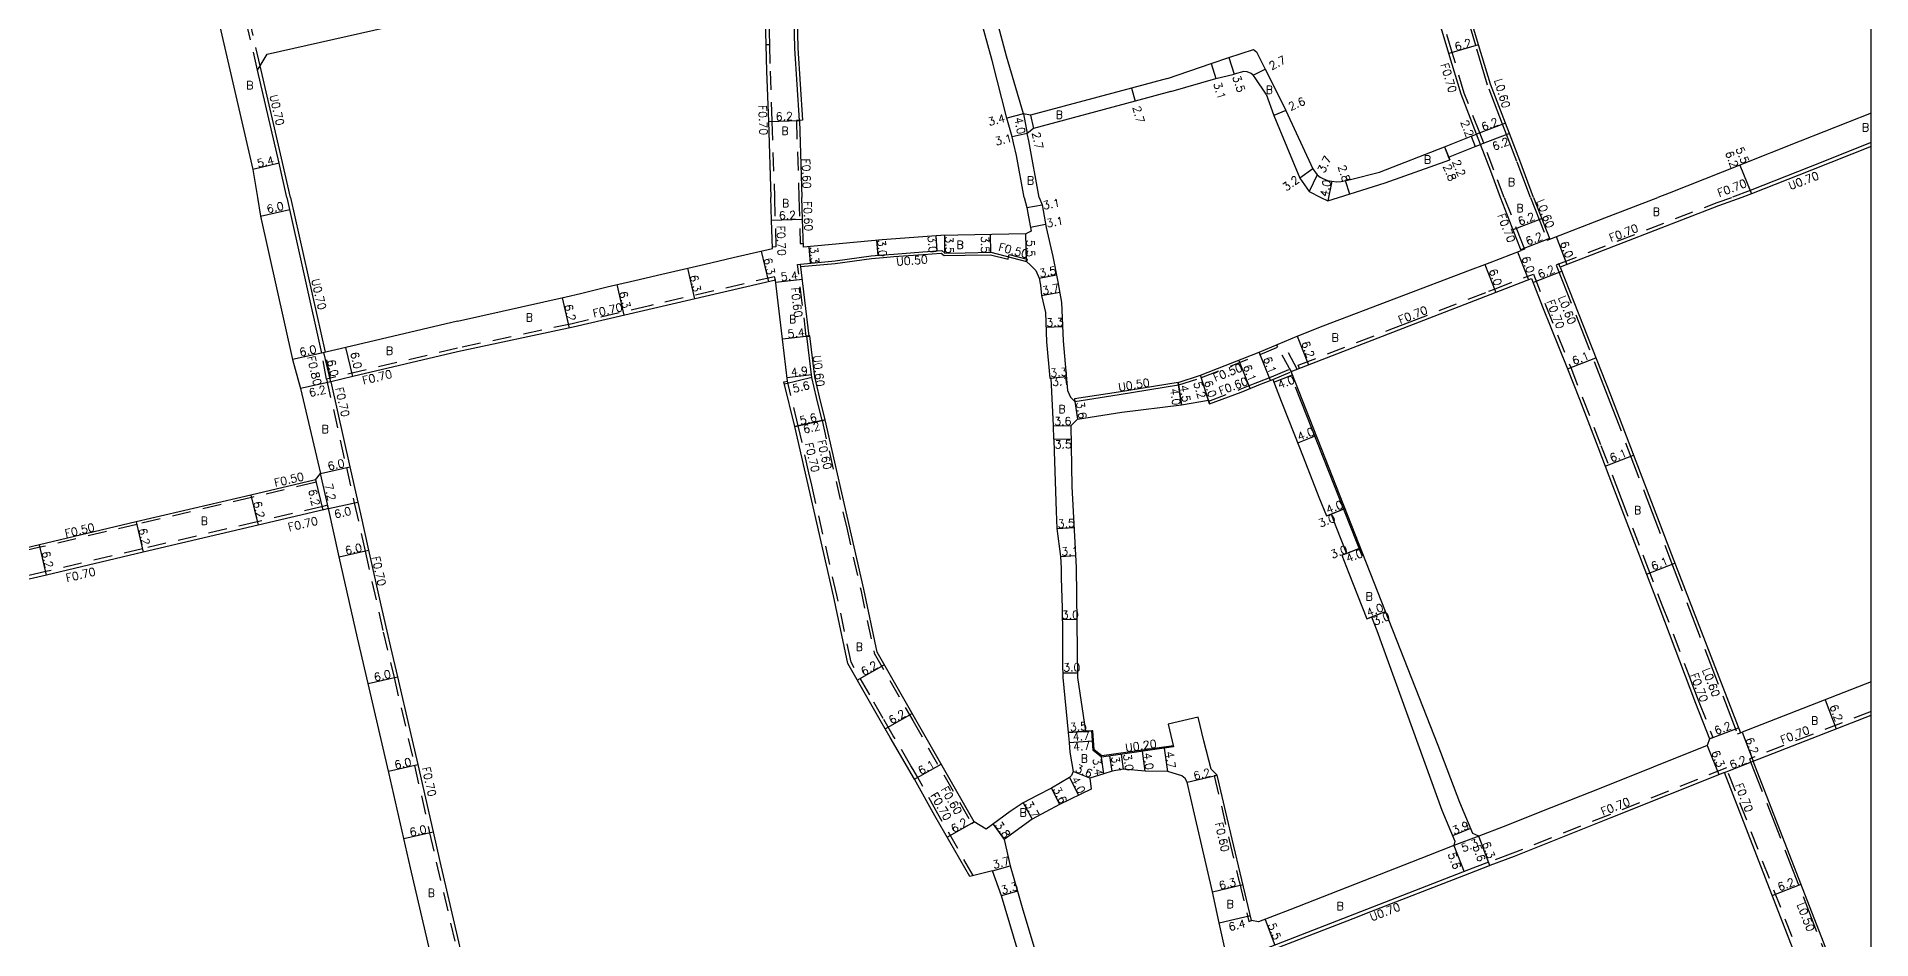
# Model space of a CAD drawing. Header units: metres. Extents: x -4000 to -3199, y -108600 to -108000.
# Drawn here: x -3566.9 to -3200, y -108394.6 to -108214.2 of the extents above; entities that cross this region are included whole.
import ezdxf

# ---------------------------------------------------------------- set-up
doc = ezdxf.new("R2010")
doc.units = ezdxf.units.M
doc.header["$LTSCALE"] = 2.5
for name, pattern in [('22320', [2.5, 1.5, -1]), ('22330', [4, 3, -1]), ('51070', [2.5, 1.5, -1])]:
    doc.linetypes.add(name, pattern=pattern)
for name, color, linetype in [('2101000', 175, 'Continuous'), ('2101001', 1, 'Continuous'), ('2102000', 4, 'Continuous'), ('2231000', 4, 'Continuous'), ('2232000', 120, '22320'), ('2233000', 120, '22330'), ('5107000', 4, '51070'), ('6165200', 90, '61300'), ('9201100', 215, 'Continuous'), ('9201500', 222, 'Continuous'), ('9202100', 82, 'Continuous'), ('9203500', 155, 'Continuous'), ('999', 7, 'Continuous')]:
    doc.layers.add(name, color=color, linetype=linetype)
doc.styles.add('Dm_Anotation', font='txt.shx', dxfattribs={"bigfont": 'pscdm.shx'})
doc.linetypes.add('61300', pattern='A,2,-0.75,[1,dmdr.shx,S=0.15,R=0,X=0,Y=0],-0.75', length=3.5)

msp = doc.modelspace()

# ---------------------------------------------------------------- linework, layer by layer
at = {"layer": '2101000'}
for points in [[(-3267.54, -108246.29), (-3270.31, -108238.9), (-3272.39, -108233.49), (-3273.18, -108231.44), (-3276.18, -108223.67), (-3278.53, -108215.78), (-3282.42, -108202.78), (-3285.64, -108191.85), (-3289.21, -108179.74), (-3294.69, -108162.06), (-3295.8, -108158.76), (-3295.88, -108158.55), (-3296.4, -108157.09), (-3294.4, -108156.15)], [(-3278.97, -108233.67), (-3282.05, -108225.68), (-3284.47, -108217.55), (-3288.36, -108204.55), (-3291.58, -108193.61), (-3295.14, -108181.54), (-3300.6, -108163.93), (-3301.52, -108160.96)], [(-3369.45, -108246.29), (-3370.98, -108237.91), (-3371.54, -108235.4), (-3371.82, -108234.22), (-3372.87, -108230.45), (-3375.83, -108218.9), (-3378.05, -108210.72), (-3378.84, -108206.12), (-3379.08, -108202.69), (-3378.48, -108190.95), (-3377.48, -108184.25), (-3377.16, -108182.15), (-3377.22, -108175.93), (-3377.74, -108167.29), (-3377.8, -108165.87)], [(-3369.58, -108229.58), (-3372.95, -108218.07), (-3375.11, -108210.07), (-3375.86, -108205.73), (-3376.09, -108202.48), (-3375.5, -108191.25), (-3374.51, -108184.7), (-3374.16, -108182.36), (-3374.22, -108175.83), (-3374.74, -108167.14)], [(-3539.53, -108174.96), (-3537.9, -108180.92), (-3532.91, -108200.28), (-3530.49, -108211.29), (-3523.68, -108240.69), (-3522.76, -108246.29)], [(-3414.38, -108230.9), (-3415.26, -108216.51), (-3415.47, -108207.62), (-3415.87, -108194.81), (-3416.03, -108187.18), (-3416.55, -108175.58)], [(-3420.77, -108200.56), (-3420.36, -108215.78)], [(-3420.36, -108215.78), (-3421.06, -108215.8), (-3420.92, -108221.05), (-3420.58, -108231.12), (-3420.05, -108246.29)], [(-3328.51, -108218.34), (-3323.55, -108216.74), (-3322.95, -108217.21), (-3321.22, -108220.65), (-3320.39, -108222.18)], [(-3340.77, -108222.51), (-3332.04, -108219.56), (-3328.51, -108218.34)], [(-3516.85, -108246.29), (-3518.42, -108239.47), (-3522.72, -108220.89)], [(-3340.77, -108222.51), (-3347.94, -108224.43), (-3368.15, -108229.85), (-3369.58, -108229.58)], [(-3340.07, -108225.12), (-3331.1, -108222.52), (-3327.39, -108221.66)], [(-3321, -108225.67), (-3323.24, -108222.38), (-3323.62, -108221.89), (-3324.01, -108221.51), (-3324.82, -108221.17), (-3325.49, -108221.1), (-3327.39, -108221.66)], [(-3320.39, -108222.18), (-3317.06, -108228.9), (-3311.7, -108240.59), (-3310.83, -108241.78), (-3310.2, -108242.26), (-3309.69, -108242.53), (-3308.73, -108242.92), (-3307.87, -108243.06), (-3306.88, -108243.17), (-3305.99, -108243.13), (-3304.18, -108242.69), (-3298.34, -108241.28), (-3285.35, -108236.19)], [(-3340.07, -108225.12), (-3347.24, -108227.04), (-3367.58, -108232.49), (-3368.81, -108233.5)], [(-3321, -108225.67), (-3319.46, -108229.91), (-3314.28, -108242.48)], [(-3414.38, -108230.9), (-3413.85, -108246.29)], [(-3200, -108229.43), (-3214.23, -108235.04), (-3226.28, -108239.83), (-3240.43, -108245.45)], [(-3366.4, -108246.29), (-3368.46, -108235.02), (-3368.81, -108233.5)], [(-3285.35, -108236.19), (-3280.01, -108234.08), (-3278.97, -108233.67)], [(-3306.54, -108246.29), (-3297.25, -108243.36), (-3284.3, -108238.78)], [(-3284.3, -108238.78), (-3284.53, -108238.23), (-3279.2, -108236.12), (-3278.18, -108235.72)], [(-3274.16, -108246.29), (-3276.11, -108241.07), (-3278.18, -108235.72)], [(-3200, -108235.34), (-3212.23, -108240.16), (-3224.25, -108244.94), (-3223.99, -108245.59)], [(-3314.28, -108242.48), (-3312.43, -108245.12), (-3310.07, -108246.29)], [(-3240.43, -108245.45), (-3242.68, -108246.29)], [(-3223.99, -108245.59), (-3225.89, -108246.29)], [(-3522.76, -108246.29), (-3522.16, -108250.04)], [(-3516.85, -108246.29), (-3509.92, -108277.41)], [(-3482.74, -108271.01), (-3461.02, -108266.18), (-3458.13, -108265.51), (-3452.84, -108264.18), (-3447.25, -108262.89), (-3441.86, -108261.64), (-3433.2, -108259.63), (-3427.58, -108258.33), (-3419.77, -108256.52), (-3419.98, -108250.88), (-3420.05, -108246.29)], [(-3369.45, -108246.29), (-3368.89, -108248.34), (-3368.68, -108249.46), (-3368.02, -108253.06), (-3369.08, -108253.61), (-3386.08, -108253.94), (-3397.83, -108254.79), (-3413.57, -108256.26), (-3413.78, -108250.65), (-3413.85, -108246.29)], [(-3366.4, -108246.29), (-3365.84, -108247.78), (-3365, -108252.34), (-3363.67, -108258.14), (-3362.68, -108263.18), (-3361.94, -108267.32), (-3361.64, -108274.99), (-3360.72, -108284.91), (-3360.17, -108286.21), (-3359.3, -108287.07), (-3350.44, -108285.7), (-3338.56, -108283.79), (-3338.64, -108283.3), (-3334.14, -108281.86), (-3322.42, -108277.21), (-3314.81, -108274.02), (-3309.6, -108272), (-3280.14, -108260.8), (-3277.28, -108259.69), (-3276.25, -108259.29), (-3270.04, -108256.88), (-3271.01, -108254.38), (-3271.36, -108253.48), (-3274.16, -108246.29)], [(-3310.07, -108246.29), (-3308.7, -108246.97), (-3306.54, -108246.29)], [(-3267.54, -108246.29), (-3264.26, -108254.62), (-3253.28, -108250.35), (-3242.68, -108246.29)], [(-3225.89, -108246.29), (-3230.55, -108247.95), (-3262.2, -108260.26), (-3252.17, -108285.78), (-3239.94, -108317.71), (-3226.18, -108353.34), (-3225.85, -108353.21)], [(-3522.16, -108250.04), (-3515.77, -108278.72), (-3514.15, -108284.51)], [(-3369.86, -108399.61), (-3373.94, -108385.92), (-3375.78, -108380.93), (-3380.3, -108382.06), (-3387.26, -108369.9), (-3391.32, -108362.62), (-3396.23, -108354.26), (-3398.21, -108350.8), (-3400.89, -108346.12), (-3404.7, -108339.46), (-3407.57, -108325.94), (-3415.29, -108292.12), (-3417.46, -108283.14), (-3416.75, -108283.06), (-3417.76, -108274.66), (-3418.63, -108267.36), (-3419.17, -108262.85), (-3459.62, -108272.22), (-3482.74, -108277.18)], [(-3482.74, -108271.01), (-3505.06, -108276.27), (-3509.92, -108277.41)], [(-3482.74, -108277.18), (-3503.69, -108282.11), (-3508.1, -108283.15), (-3504.28, -108300.16), (-3502.7, -108307.2), (-3502.17, -108309.55), (-3500.53, -108316.85)], [(-3340.59, -108351.57), (-3339.53, -108356.14), (-3353.97, -108358.17), (-3355.61, -108356.85), (-3355.91, -108352.92), (-3357.11, -108353.02), (-3358.69, -108342.24), (-3358.93, -108320.29), (-3359.8, -108304.08), (-3360.03, -108291.89), (-3358.75, -108290.63), (-3349.89, -108289.26), (-3337.92, -108287.74), (-3332.56, -108286.82), (-3332.32, -108287.58), (-3326.03, -108285.21), (-3322.97, -108283.99), (-3322.46, -108283.79), (-3319.7, -108282.69), (-3318.01, -108287), (-3315.34, -108293.78), (-3313.62, -108298.16), (-3310.46, -108306.2), (-3308.98, -108309.96), (-3308.05, -108309.6), (-3307.06, -108312.11), (-3304.96, -108317.47), (-3305.89, -108317.83), (-3304.49, -108321.4), (-3302.76, -108325.78), (-3300.89, -108330.54), (-3299.96, -108330.17), (-3298.91, -108332.85), (-3285.87, -108368.77), (-3283.32, -108374.97), (-3283.46, -108375.88), (-3288.54, -108377.84), (-3316.26, -108388.69), (-3322.55, -108391.13), (-3323.93, -108390.88), (-3327.83, -108374.61), (-3330.81, -108361.79), (-3332.02, -108360.62), (-3333.51, -108354.9), (-3334.6, -108350.18)], [(-3514.15, -108284.51), (-3510.13, -108301.49)], [(-3511.12, -108302.75), (-3511.4, -108302.82), (-3524.05, -108305.79), (-3546.99, -108311.18), (-3566.36, -108315.76), (-3575.61, -108317.95), (-3584.11, -108319.94), (-3600.29, -108323.73), (-3605.15, -108324.87), (-3609.15, -108325.81), (-3614.45, -108326.98), (-3620.59, -108328.33), (-3629.38, -108330.28), (-3636.62, -108331.88), (-3656.09, -108336.43), (-3665.5, -108338.63), (-3669.7, -108339.36), (-3671.37, -108339.26), (-3675.87, -108337.99), (-3678.62, -108337.16), (-3678.13, -108335.46), (-3678.61, -108335.32)], [(-3511.12, -108302.75), (-3510.13, -108301.49)], [(-3575.08, -108418.68), (-3557.02, -108414.79), (-3539.73, -108410.78), (-3523.64, -108407.1), (-3517.72, -108405.76), (-3500.89, -108401.97), (-3490.53, -108399.76), (-3487.75, -108399.17), (-3492.15, -108380.32), (-3493.48, -108374.46), (-3496.46, -108361.24), (-3496.51, -108361), (-3500.6, -108343.47), (-3502.76, -108334.34), (-3506.39, -108318.17), (-3508.55, -108308.52), (-3509.53, -108308.75), (-3522.63, -108311.83), (-3545.58, -108317.22), (-3564.93, -108321.79), (-3574.18, -108323.98)], [(-3500.53, -108316.85), (-3498.08, -108327.78), (-3496.9, -108333.03), (-3496.15, -108336.2)], [(-3496.15, -108336.2), (-3494.76, -108342.11), (-3492.27, -108352.8)], [(-3200, -108343.16), (-3225.85, -108353.21)], [(-3200, -108419.71), (-3223.61, -108358.99), (-3200, -108349.81)], [(-3492.27, -108352.8), (-3490.66, -108359.68), (-3487.62, -108373.14), (-3486.3, -108379.03), (-3482.74, -108394.24)], [(-3328.81, -108398.49), (-3330.4, -108391.34), (-3331.78, -108385.14), (-3335.36, -108369.61), (-3336.85, -108363.19), (-3337.19, -108362.45), (-3337.91, -108361.92), (-3340.71, -108361.05), (-3345.19, -108360.97), (-3349.53, -108360.57), (-3351.83, -108361), (-3353.5, -108361.54), (-3356.26, -108362.4), (-3356.01, -108364.57), (-3362.34, -108367.66), (-3367.85, -108370.59), (-3373.4, -108374.65), (-3372.23, -108379.91), (-3370.78, -108384.98), (-3369.67, -108388.71), (-3367.41, -108396.27)], [(-3200, -108436.82), (-3229.38, -108361.24), (-3252.1, -108370.35), (-3271.42, -108378.05), (-3276.32, -108379.87), (-3276.56, -108379.21), (-3280.54, -108380.75), (-3322.58, -108397.03), (-3320.56, -108405.68), (-3319.04, -108412.44), (-3317.92, -108417.05), (-3313.23, -108429.05)], [(-3482.74, -108394.24), (-3480.52, -108403.84)]]:
    msp.add_lwpolyline(points, dxfattribs=at)
for points in [[(-3360.6, -108353.29), (-3360.45, -108355.26), (-3360.29, -108357.23), (-3359.6, -108361.06), (-3359.92, -108361.84), (-3360.33, -108362.23), (-3363.92, -108364.42), (-3366.83, -108365.85), (-3369.59, -108367.32), (-3372.19, -108369.05), (-3377, -108372.57), (-3379.41, -108371.14), (-3398.84, -108337.22), (-3401.51, -108324.61), (-3409.24, -108290.74), (-3409.83, -108290.88), (-3410.93, -108286.31), (-3411.9, -108282.3), (-3412.89, -108274.07), (-3412.4, -108274.01), (-3414.12, -108259.62), (-3407.24, -108258.98), (-3400.02, -108258.01), (-3397.58, -108257.78), (-3395.48, -108257.63), (-3389.66, -108257.21), (-3385.86, -108256.93), (-3385.25, -108257.42), (-3381.23, -108257.35), (-3376.06, -108257.25), (-3368.97, -108259.11), (-3368.15, -108259.82), (-3367.53, -108260.42), (-3367.06, -108260.89), (-3366.4, -108262.42), (-3366.12, -108263.83), (-3365.95, -108265.9), (-3365.16, -108269.29), (-3364.93, -108275.2), (-3364.26, -108282.42), (-3364.06, -108282.4), (-3363.63, -108291.96), (-3363.58, -108294.66), (-3363.48, -108294.66), (-3363.43, -108297.1), (-3363.04, -108308.99), (-3362.86, -108312.47), (-3362.15, -108318.05), (-3362.03, -108320.39), (-3362.01, -108322.33), (-3361.84, -108328.44), (-3361.78, -108333.57), (-3361.72, -108339.45), (-3361.69, -108342.27)], [(-3273.62, -108372.14), (-3278.52, -108373.96), (-3279.72, -108373.49), (-3282.26, -108367.29), (-3286.64, -108355.87), (-3300.24, -108321.27), (-3316.01, -108281.13), (-3267.98, -108262.52), (-3265.74, -108268.2), (-3260.76, -108280.59), (-3258.39, -108286.63), (-3254.72, -108296.17), (-3251.75, -108303.92), (-3246.36, -108317.98), (-3245.63, -108319.9), (-3242.51, -108327.98), (-3235.13, -108347.38), (-3232.36, -108354.55), (-3232.85, -108355.84), (-3254.44, -108364.5), (-3264.09, -108368.35)]]:
    msp.add_lwpolyline(points, close=True, dxfattribs=at)
at = {"layer": '2101001'}
msp.add_lwpolyline([(-3334.6, -108350.18), (-3340.59, -108351.57)], dxfattribs=at)
at = {"layer": '2102000'}
msp.add_lwpolyline([(-3522.72, -108220.89), (-3522.2, -108220), (-3520.82, -108217.63), (-3491.47, -108211.04)], dxfattribs=at)
at = {"layer": '2231000'}
for points in [[(-3407.33, -108149.75), (-3409.52, -108156.12), (-3415.06, -108173.05), (-3415.94, -108175.66), (-3415.43, -108187.16), (-3415.27, -108194.79), (-3414.87, -108207.6), (-3414.66, -108216.49), (-3413.78, -108230.86), (-3414.38, -108230.9)], [(-3421.47, -108200.58), (-3421.06, -108215.8)], [(-3516.13, -108246.29), (-3517.74, -108239.32), (-3522.2, -108220)], [(-3200, -108236.09), (-3211.98, -108240.82), (-3223.99, -108245.59)], [(-3516.13, -108246.29), (-3509.24, -108277.25)], [(-3414.06, -108260.12), (-3407.19, -108259.48), (-3399.96, -108258.51), (-3397.54, -108258.28), (-3395.45, -108258.13), (-3389.62, -108257.71), (-3386.02, -108257.44), (-3385.42, -108257.93), (-3381.22, -108257.85), (-3376.12, -108257.75), (-3372.64, -108258.66), (-3372.52, -108258.18)], [(-3409.24, -108290.74), (-3409.24, -108290.74), (-3410.35, -108286.17), (-3411.31, -108282.19), (-3412.3, -108274), (-3412.4, -108274.01), (-3412.89, -108274.07)], [(-3338.64, -108283.3), (-3350.52, -108285.21), (-3359.37, -108286.57), (-3359.3, -108287.07)], [(-3339.58, -108355.94), (-3353.91, -108357.96), (-3355.42, -108356.75), (-3355.71, -108352.91), (-3355.91, -108352.92)], [(-3322.42, -108397.72), (-3302.78, -108390.12), (-3301.31, -108389.55), (-3280.29, -108381.41), (-3276.33, -108379.87), (-3276.32, -108379.87)]]:
    msp.add_lwpolyline(points, dxfattribs=at)
at = {"layer": '2232000'}
for points in [[(-3278.32, -108233.41), (-3281.39, -108225.45), (-3283.8, -108217.35), (-3287.68, -108204.35), (-3290.91, -108193.41), (-3294.47, -108181.34), (-3299.93, -108163.72), (-3300.88, -108160.68)], [(-3522.72, -108220.89), (-3524.91, -108211.4)], [(-3522.2, -108220), (-3524.07, -108211.91)], [(-3420.36, -108215.78), (-3420.22, -108221.03), (-3419.88, -108231.09), (-3419.35, -108246.29)], [(-3414.38, -108230.9), (-3414.98, -108230.92), (-3414.45, -108246.29)], [(-3278.18, -108235.72), (-3278.97, -108233.67)], [(-3277.52, -108235.47), (-3278.32, -108233.41)], [(-3273.41, -108246.29), (-3275.46, -108240.82), (-3277.52, -108235.47)], [(-3224.25, -108244.94), (-3227.91, -108246.29)], [(-3419.35, -108246.29), (-3419.08, -108256.21), (-3419.78, -108256.23)], [(-3414.45, -108246.29), (-3414.2, -108255.53), (-3413.6, -108255.51)], [(-3273.41, -108246.29), (-3270.71, -108253.22), (-3270.36, -108254.12), (-3269.38, -108256.63), (-3270.04, -108256.88)], [(-3262.2, -108260.26), (-3262.46, -108259.6), (-3230.8, -108247.3), (-3227.91, -108246.29)], [(-3412.89, -108274.07), (-3412.99, -108274.08), (-3414.72, -108259.69), (-3414.12, -108259.62)], [(-3372.52, -108258.18), (-3372.39, -108257.7), (-3368.85, -108258.63), (-3368.97, -108259.11)], [(-3419.17, -108262.85), (-3419.33, -108262.16), (-3443.6, -108267.79), (-3444.34, -108267.96), (-3459.78, -108271.54), (-3482.74, -108276.46)], [(-3314.35, -108280.49), (-3314.6, -108279.83), (-3295.54, -108272.45), (-3292.25, -108271.17), (-3276.48, -108265.06), (-3275.36, -108264.63), (-3267.58, -108261.61), (-3265.09, -108267.94), (-3260.11, -108280.33), (-3257.73, -108286.38), (-3254.07, -108295.92), (-3251.09, -108303.67), (-3250.01, -108306.5), (-3245.71, -108317.73), (-3244.98, -108319.65), (-3241.86, -108327.73), (-3236.5, -108341.8), (-3235.67, -108343.98), (-3234.47, -108347.13), (-3231.71, -108354.3), (-3232.36, -108354.55)], [(-3508.94, -108282.63), (-3509.92, -108277.41)], [(-3508.16, -108282.44), (-3509.14, -108277.23)], [(-3482.74, -108276.46), (-3508.15, -108282.44), (-3508.94, -108282.63), (-3504.97, -108300.32), (-3503.38, -108307.36), (-3501.22, -108317.01), (-3497.58, -108333.18), (-3495.44, -108342.27), (-3491.34, -108359.84), (-3488.31, -108373.3), (-3486.98, -108379.18), (-3482.74, -108397.32)], [(-3338.56, -108283.79), (-3338.49, -108283.77), (-3333.97, -108282.33), (-3322.23, -108277.67), (-3318.7, -108276.19), (-3318.94, -108275.75)], [(-3332.5, -108287.01), (-3326.25, -108284.65), (-3323.19, -108283.43), (-3322.68, -108283.23), (-3319.93, -108282.14), (-3316.3, -108280.6), (-3316.01, -108281.13)], [(-3319.7, -108282.69), (-3316.01, -108281.13)], [(-3379.59, -108381.88), (-3386.65, -108369.55), (-3390.71, -108362.27), (-3391.64, -108360.68), (-3392.08, -108359.93), (-3395.62, -108353.91), (-3397.6, -108350.45), (-3400.28, -108345.77), (-3404.04, -108339.21), (-3406.88, -108325.79), (-3411.9, -108303.81), (-3412.45, -108301.39), (-3414.61, -108291.96), (-3416.76, -108283.06)], [(-3409.83, -108290.88), (-3405.46, -108309.99), (-3404.98, -108312.11), (-3402.1, -108324.74), (-3399.41, -108337.44), (-3392.16, -108350.09), (-3391.69, -108350.9), (-3379.93, -108371.44), (-3379.41, -108371.14)], [(-3511.12, -108302.75), (-3511, -108303.24), (-3511.29, -108303.31), (-3523.94, -108306.28), (-3546.88, -108311.67), (-3566.24, -108316.25), (-3575.5, -108318.43), (-3583.99, -108320.42), (-3600.17, -108324.22), (-3605.04, -108325.35), (-3609.04, -108326.29), (-3614.34, -108327.47), (-3620.48, -108328.82), (-3629.28, -108330.77), (-3636.51, -108332.36), (-3655.98, -108336.92), (-3665.38, -108339.12)], [(-3508.55, -108308.52), (-3508.59, -108308.35), (-3508.71, -108307.84), (-3509.69, -108308.07), (-3522.79, -108311.15), (-3545.74, -108316.54), (-3565.09, -108321.11), (-3574.34, -108323.3), (-3582.85, -108325.29), (-3599.03, -108329.08), (-3603.9, -108330.22), (-3613.27, -108332.35), (-3613.11, -108333.03), (-3606.12, -108331.45), (-3605.63, -108331.33), (-3603.74, -108330.9)], [(-3200, -108349.06), (-3223.86, -108358.34), (-3223.61, -108358.99)], [(-3330.81, -108361.79), (-3331.39, -108361.93), (-3328.41, -108374.75), (-3326.53, -108382.6), (-3326.37, -108383.26), (-3324.51, -108391.02), (-3323.93, -108390.88)], [(-3200, -108434.88), (-3228.99, -108360.32), (-3252.36, -108369.7), (-3271.68, -108377.39), (-3276.56, -108379.21)]]:
    msp.add_lwpolyline(points, dxfattribs=at)
at = {"layer": '2233000'}
for points in [[(-3268.18, -108246.29), (-3270.87, -108239.11), (-3272.95, -108233.7), (-3273.74, -108231.65), (-3276.75, -108223.87), (-3279.11, -108215.95), (-3282.99, -108202.95), (-3286.21, -108192.02), (-3289.79, -108179.91), (-3295.26, -108162.24), (-3296.37, -108158.95), (-3296.45, -108158.74)], [(-3268.18, -108246.29), (-3264.82, -108254.84), (-3264.26, -108254.62)], [(-3262.46, -108259.6), (-3263.02, -108259.82), (-3262.76, -108260.48), (-3252.73, -108285.99), (-3245.21, -108305.63), (-3244.88, -108306.48), (-3240.5, -108317.92), (-3226.74, -108353.56), (-3226.18, -108353.34)], [(-3200, -108421.08), (-3224.07, -108359.17), (-3224.32, -108358.52), (-3223.86, -108358.34)]]:
    msp.add_lwpolyline(points, dxfattribs=at)
at = {"layer": '5107000'}
for points in [[(-3314.79, -108280.66), (-3317.74, -108275.24)], [(-3316.01, -108281.13), (-3318.94, -108275.75)]]:
    msp.add_lwpolyline(points, dxfattribs=at)
at = {"layer": '6165200'}
msp.add_lwpolyline([(-3301.85, -108317.98), (-3315.13, -108284.2)], dxfattribs=at)
at = {"layer": '9201100'}
for points in [[(-3278.53, -108215.78), (-3284.47, -108217.55)], [(-3332.04, -108219.56), (-3331.1, -108222.52)], [(-3328.51, -108218.34), (-3327.39, -108221.66)], [(-3323.62, -108221.89), (-3321.22, -108220.65)], [(-3347.94, -108224.43), (-3347.24, -108227.04)], [(-3420.58, -108231.12), (-3414.38, -108230.9)], [(-3369.58, -108229.58), (-3372.87, -108230.45)], [(-3369.58, -108229.58), (-3368.81, -108233.5)], [(-3368.15, -108229.85), (-3367.58, -108232.49)], [(-3273.18, -108231.44), (-3278.97, -108233.67)], [(-3368.81, -108233.5), (-3371.82, -108234.22)], [(-3280.01, -108234.08), (-3279.2, -108236.12)], [(-3272.39, -108233.49), (-3278.18, -108235.72)], [(-3285.35, -108236.19), (-3284.3, -108238.78)], [(-3285.35, -108236.19), (-3284.53, -108238.23)], [(-3518.42, -108239.47), (-3523.68, -108240.69)], [(-3311.7, -108240.59), (-3314.28, -108242.48)], [(-3310.83, -108241.78), (-3312.43, -108245.12)], [(-3226.28, -108239.83), (-3224.25, -108244.94)], [(-3226.28, -108239.83), (-3223.99, -108245.59)], [(-3307.87, -108243.06), (-3308.7, -108246.97)], [(-3522.16, -108250.04), (-3516.3, -108248.74)], [(-3368.89, -108248.34), (-3365.84, -108247.78)], [(-3419.98, -108250.88), (-3413.78, -108250.65)], [(-3368.17, -108252.22), (-3365.12, -108251.66)], [(-3271.65, -108252.74), (-3265.87, -108250.49)], [(-3422, -108257.03), (-3420.58, -108263.17)], [(-3412.12, -108259.44), (-3412.42, -108256.15)], [(-3398.59, -108257.88), (-3398.87, -108254.89)], [(-3386.81, -108257), (-3387.03, -108254.01)], [(-3385.25, -108257.42), (-3385.31, -108253.93)], [(-3376.06, -108257.25), (-3376.13, -108253.75)], [(-3368.97, -108259.11), (-3369.08, -108253.61)], [(-3270.74, -108257.15), (-3268.58, -108262.75)], [(-3270.1, -108256.71), (-3264.32, -108254.46)], [(-3263.03, -108254.14), (-3260.86, -108259.73)], [(-3436.77, -108260.46), (-3435.35, -108266.59)], [(-3277.28, -108259.69), (-3275.11, -108265.28)], [(-3450.9, -108263.73), (-3449.47, -108269.87)], [(-3419.12, -108263.25), (-3413.76, -108262.61)], [(-3366.4, -108262.42), (-3362.96, -108261.75)], [(-3267.66, -108263.31), (-3261.89, -108261.05)], [(-3461.84, -108266.37), (-3460.43, -108272.41)], [(-3365.95, -108265.9), (-3362.31, -108265.25)], [(-3412.4, -108274.01), (-3417.76, -108274.66)], [(-3365.05, -108272.25), (-3361.75, -108272.12)], [(-3314.81, -108274.02), (-3312.57, -108279.8)], [(-3509.92, -108277.41), (-3515.77, -108278.72)], [(-3508.1, -108283.15), (-3509.49, -108277.31)], [(-3503.69, -108282.11), (-3505.06, -108276.27)], [(-3324.22, -108284.49), (-3326.47, -108278.82)], [(-3320.17, -108282.88), (-3322.42, -108277.21)], [(-3260.76, -108280.59), (-3255.09, -108278.36)], [(-3411.9, -108282.3), (-3417.35, -108283.62)], [(-3416.84, -108282.28), (-3411.98, -108281.69)], [(-3364.26, -108282.42), (-3360.98, -108282.11)], [(-3364.06, -108282.4), (-3360.98, -108282.11)], [(-3332.56, -108286.82), (-3334.14, -108281.86)], [(-3332.32, -108287.58), (-3334.14, -108281.86)], [(-3319.48, -108283.24), (-3315.76, -108281.78)], [(-3508.1, -108283.15), (-3514.15, -108284.51)], [(-3338.64, -108283.3), (-3337.92, -108287.74)], [(-3337.92, -108287.74), (-3338.56, -108283.79)], [(-3359.3, -108287.07), (-3358.75, -108290.63)], [(-3415.29, -108292.12), (-3409.24, -108290.74)], [(-3409.83, -108290.88), (-3415.29, -108292.12)], [(-3363.63, -108291.96), (-3360.03, -108291.89)], [(-3314.72, -108295.36), (-3311, -108293.9)], [(-3363.48, -108294.66), (-3359.98, -108294.59)], [(-3510.13, -108301.49), (-3504.28, -108300.18)], [(-3253.25, -108300.01), (-3247.55, -108297.83)], [(-3511.12, -108302.75), (-3509.7, -108308.79)], [(-3508.55, -108308.52), (-3510.13, -108301.49)], [(-3524.05, -108305.79), (-3522.63, -108311.83)], [(-3508.55, -108308.52), (-3502.7, -108307.2)], [(-3308.98, -108309.96), (-3305.26, -108308.5)], [(-3308.05, -108309.6), (-3305.26, -108308.5)], [(-3546.99, -108311.18), (-3545.58, -108317.22)], [(-3564.93, -108321.79), (-3566.36, -108315.76)], [(-3362.86, -108312.47), (-3359.36, -108312.28)], [(-3506.39, -108318.17), (-3500.53, -108316.85)], [(-3362.15, -108318.05), (-3359.06, -108317.88)], [(-3305.89, -108317.83), (-3302.16, -108316.37)], [(-3304.96, -108317.47), (-3302.16, -108316.37)], [(-3244.96, -108321.63), (-3239.27, -108319.43)], [(-3300.89, -108330.54), (-3297.17, -108329.07)], [(-3299.96, -108330.17), (-3297.17, -108329.07)], [(-3361.81, -108330.65), (-3358.82, -108330.62)], [(-3402.79, -108342.8), (-3397.41, -108339.72)], [(-3361.7, -108341.34), (-3358.7, -108341.31)], [(-3500.6, -108343.47), (-3494.76, -108342.11)], [(-3209.26, -108346.76), (-3207.01, -108352.54)], [(-3397.22, -108352.52), (-3391.84, -108349.44)], [(-3232.36, -108354.55), (-3226.58, -108352.32)], [(-3360.6, -108353.29), (-3355.91, -108352.92)], [(-3357.11, -108353.02), (-3360.6, -108353.29)], [(-3360.45, -108355.26), (-3355.76, -108354.9)], [(-3232.85, -108355.84), (-3230.51, -108361.69)], [(-3225.85, -108353.21), (-3223.61, -108358.99)], [(-3496.51, -108361), (-3490.66, -108359.68)], [(-3391.32, -108362.62), (-3386.03, -108359.58)], [(-3353.5, -108361.54), (-3353.97, -108358.17)], [(-3351.83, -108361), (-3352.26, -108357.93)], [(-3349.53, -108360.57), (-3349.95, -108357.6)], [(-3345.19, -108360.97), (-3345.75, -108357.01)], [(-3340.71, -108361.05), (-3341.37, -108356.39)], [(-3229.38, -108361.24), (-3223.61, -108358.99)], [(-3360.33, -108362.23), (-3358.58, -108365.82)], [(-3356.26, -108362.4), (-3359.6, -108361.06)], [(-3336.85, -108363.19), (-3330.81, -108361.79)], [(-3363.92, -108364.42), (-3362.34, -108367.66)], [(-3369.59, -108367.32), (-3367.85, -108370.59)], [(-3493.48, -108374.46), (-3487.62, -108373.14)], [(-3384.79, -108374.22), (-3379.41, -108371.14)], [(-3375.65, -108371.58), (-3373.4, -108374.65)], [(-3280.13, -108372.47), (-3283.74, -108373.95)], [(-3278.52, -108373.96), (-3283.46, -108375.88)], [(-3276.32, -108379.87), (-3278.52, -108373.96)], [(-3276.56, -108379.21), (-3278.52, -108373.96)], [(-3283.46, -108375.88), (-3281.43, -108381.1)], [(-3375.78, -108380.93), (-3372.23, -108379.91)], [(-3370.78, -108384.98), (-3373.94, -108385.92)], [(-3331.78, -108385.14), (-3325.65, -108383.68)], [(-3219.82, -108385.84), (-3214.04, -108383.59)], [(-3330.4, -108391.34), (-3324.17, -108389.84)], [(-3321.25, -108390.62), (-3319.27, -108395.75)]]:
    msp.add_lwpolyline(points, dxfattribs=at)
at = {"layer": '9201100', "flags": 128}
for points in [[(-3317.06, -108228.9), (-3319.46, -108229.91)], [(-3305.21, -108242.94), (-3304.37, -108245.61)]]:
    msp.add_lwpolyline(points, dxfattribs=at)
at = {"layer": '999'}
msp.add_lwpolyline([(-4000, -108000), (-4000, -108600), (-3200, -108600), (-3200, -108000)], close=True, dxfattribs=at)

# ---------------------------------------------------------------- texts
at = {"layer": '9201500', "style": 'Dm_Anotation'}
for s, rotation, p in [('6.2', 16.6223, (-3283.07, -108217.03)), ('2.7', 27.3266, (-3319.92, -108220.88)), ('3.1', 287.6298, (-3331.61, -108223.57)), ('3.5', 288.6039, (-3327.77, -108222.22)), ('2.6', 22.9462, (-3316.17, -108228.98)), ('6.2', 1.9793, (-3419.08, -108230.96)), ('3.4', 14.8005, (-3376.4, -108232.01)), ('4.0', 281.1548, (-3371.39, -108230.42)), ('2.7', 284.9895, (-3347.74, -108228.26)), ('2.2', 291.5449, (-3282.18, -108231.23)), ('6.2', 21.0879, (-3277.61, -108233.03)), ('3.1', 13.3547, (-3375.04, -108235.92)), ('2.7', 282.2069, (-3367.87, -108233.41)), ('6.2', 21.0879, (-3275.44, -108236.96)), ('5.4', 13.0101, (-3522.63, -108240.34)), ('3.7', 64.4193, (-3309.38, -108241.56)), ('6.2', 291.6667, (-3229.26, -108237.38)), ('5.5', 291.6667, (-3227.15, -108236.57)), ('3.2', 36.2389, (-3317, -108245.14)), ('2.8', 287.5188, (-3306.7, -108240.1)), ('2.8', 291.9781, (-3285.69, -108240.03)), ('2.2', 291.9781, (-3283.84, -108239.16)), ('4.0', 78.0516, (-3308.74, -108246.32)), ('6.0', 12.5513, (-3520.71, -108249.46)), ('6.2', 2.1274, (-3418.44, -108250.72)), ('3.1', 10.4472, (-3365.52, -108248.72)), ('6.2', 21.2562, (-3270.3, -108251.95)), ('3.1', 10.4472, (-3364.83, -108252.3)), ('6.2', 21.2562, (-3268.76, -108255.92)), ('3.3', 275.3115, (-3412.31, -108256.23)), ('3.0', 275.3115, (-3398.77, -108254.82)), ('3.0', 274.1604, (-3388.69, -108254.03)), ('3.5', 271.0967, (-3385.21, -108254.11)), ('3.5', 271.0967, (-3378.06, -108254.03)), ('5.5', 271.0967, (-3368.96, -108254.8)), ('6.0', 291.2458, (-3262.28, -108255.39)), ('6.3', 283.0473, (-3421.54, -108258.56)), ('3.5', 11.132, (-3366.23, -108262.29)), ('6.0', 291.1831, (-3276.52, -108260.94)), ('6.0', 291.1831, (-3269.99, -108258.41)), ('6.2', 21.4662, (-3266.32, -108262.52)), ('6.3', 283.0473, (-3436.32, -108261.98)), ('5.4', 6.8412, (-3418, -108263.02)), ('3.7', 10.1953, (-3365.68, -108265.75)), ('6.2', 283.1435, (-3461.39, -108267.85)), ('6.3', 283.0473, (-3450.44, -108265.26)), ('3.3', 2.2278, (-3364.96, -108272.15)), ('5.4', 6.8412, (-3416.64, -108274.42)), ('6.2', 291.1831, (-3314.02, -108275.37)), ('6.0', 12.5513, (-3514.17, -108278.1)), ('6.0', 283.364, (-3508.85, -108278.92)), ('6.0', 283.2436, (-3504.17, -108277.39)), ('6.1', 291.6457, (-3321.64, -108278.5)), ('6.1', 21.4662, (-3259.47, -108279.81)), ('4.9', 6.8412, (-3415.97, -108282.07)), ('3.3', 5.2967, (-3364.13, -108282.22)), ('3.1', 5.2967, (-3363.77, -108284.03)), ('6.1', 291.6457, (-3325.69, -108280.11)), ('4.0', 21.4563, (-3318.34, -108284.59)), ('6.2', 12.651, (-3512.25, -108286.18)), ('5.6', 13.6118, (-3415.51, -108285.35)), ('4.0', 279.1587, (-3340.25, -108284.58)), ('4.5', 279.1587, (-3338.28, -108283.94)), ('5.2', 287.6654, (-3335.58, -108283.42)), ('6.0', 287.6654, (-3333.46, -108283.16)), ('5.6', 12.8618, (-3414.1, -108291.75)), ('3.6', 1.0596, (-3363.39, -108291.85)), ('3.6', 278.7556, (-3359.01, -108287.27)), ('6.2', 12.8618, (-3413.44, -108293.5)), ('4.0', 21.4563, (-3314.4, -108294.97)), ('3.5', 1.0596, (-3363.31, -108296.5)), ('6.1', 20.9623, (-3251.95, -108299.24)), ('6.0', 12.6516, (-3508.52, -108300.88)), ('6.2', 283.2289, (-3512.57, -108304.81)), ('7.2', 282.64, (-3509.37, -108303.72)), ('6.2', 283.2276, (-3523.61, -108307.23)), ('6.0', 12.671, (-3507.21, -108310.46)), ('4.0', 21.4563, (-3308.66, -108309.57)), ('3.5', 3.0949, (-3362.67, -108312.36)), ('3.0', 21.4563, (-3310.19, -108312.29)), ('6.2', 283.2269, (-3546.55, -108312.62)), ('6.0', 12.6567, (-3505.04, -108317.76)), ('6.2', 283.2915, (-3565.92, -108317.2)), ('3.1', 3.0949, (-3361.94, -108317.9)), ('3.0', 21.4563, (-3307.78, -108318.52)), ('4.0', 21.4563, (-3304.67, -108319.3)), ('6.1', 21.1085, (-3243.66, -108320.86)), ('3.0', 0.6261, (-3361.88, -108330.56)), ('4.0', 21.4633, (-3300.58, -108330.14)), ('3.0', 21.4633, (-3299.29, -108331.89)), ('6.0', 13.1316, (-3499.26, -108343.06)), ('6.2', 29.8108, (-3401.5, -108341.95)), ('3.0', 0.6261, (-3361.6, -108341.05)), ('6.2', 29.8108, (-3395.93, -108351.67)), ('6.2', 291.2453, (-3208.39, -108348.04)), ('3.5', 4.4283, (-3360.23, -108353.01)), ('6.2', 21.1085, (-3231.01, -108353.76)), ('4.7', 4.4283, (-3359.67, -108354.96)), ('4.7', 4.4283, (-3359.58, -108356.92)), ('6.2', 291.2453, (-3225.2, -108354.61)), ('6.0', 12.7162, (-3495.17, -108360.6)), ('6.1', 29.8108, (-3390.08, -108361.79)), ('3.6', 338.0891, (-3359.34, -108361.05)), ('3.4', 278.0179, (-3355.72, -108358.54)), ('3.1', 278.0179, (-3352.03, -108358.14)), ('3.0', 278.0179, (-3349.61, -108357.67)), ('4.0', 278.0179, (-3345.59, -108357.43)), ('4.7', 278.0179, (-3341.16, -108357.16)), ('6.3', 291.8663, (-3232.03, -108357.22)), ('6.2', 21.2453, (-3227.98, -108360.59)), ('4.0', 295.9998, (-3360.05, -108362.58)), ('6.2', 13.0894, (-3335.37, -108362.75)), ('3.7', 297.9966, (-3369.37, -108367.53)), ('3.6', 295.9998, (-3363.72, -108364.59)), ('6.2', 29.8108, (-3383.5, -108373.37)), ('6.0', 12.7168, (-3492.13, -108374.06)), ('3.8', 306.1863, (-3375.36, -108371.8)), ('3.9', 22.3224, (-3283.42, -108373.71)), ('5.3', 21.1743, (-3281.63, -108377.2)), ('3.7', 15.9464, (-3375.46, -108380.53)), ('5.6', 291.1743, (-3284.72, -108377.59)), ('5.6', 290.3863, (-3279.78, -108376.03)), ('6.3', 290.3863, (-3277.87, -108375.42)), ('3.3', 16.5897, (-3373.78, -108385.63)), ('6.3', 13.4893, (-3330.26, -108384.68)), ('6.2', 21.2453, (-3218.37, -108385.01)), ('6.4', 13.4893, (-3328.33, -108392.96)), ('5.5', 291.1743, (-3320.73, -108391.7))]:
    msp.add_text(s, height=1.6, rotation=rotation, dxfattribs=at).set_placement(p)
at = {"layer": '9202100', "style": 'Dm_Anotation'}
for p in [(-3524.99, -108224.68), (-3321.09, -108225.57), (-3363.11, -108230.56), (-3201.88, -108233.09), (-3417.97, -108233.8), (-3289.47, -108239.55), (-3368.86, -108243.71), (-3272.67, -108244.03), (-3417.85, -108248.27), (-3270.98, -108249.25), (-3243.73, -108249.95), (-3382.95, -108256.58), (-3469.11, -108271.1), (-3416.45, -108271.47), (-3307.95, -108275.12), (-3497.07, -108277.74), (-3362.59, -108289.41), (-3509.92, -108293.42), (-3247.43, -108309.62), (-3534.09, -108311.77), (-3301.14, -108326.87), (-3403.11, -108336.95), (-3212.06, -108351.7), (-3358.11, -108359.26), (-3370.33, -108370.07), (-3488.69, -108386.14), (-3328.95, -108388.36), (-3306.94, -108388.77)]:
    msp.add_text('B', height=1.6, dxfattribs=at).set_placement(p)
at = {"layer": '9203500', "style": 'Dm_Anotation'}
for s, rotation, p in [('F0.70', 286.623, (-3286.14, -108219.75)), ('L0.60', 286.623, (-3275.42, -108222.88)), ('U0.70', 283.0096, (-3520.34, -108225.94)), ('F0.70', 271.9799, (-3422.54, -108227.85)), ('F0.60', 271.9788, (-3413.86, -108238.54)), ('U0.70', 21.0068, (-3216.2, -108244.83)), ('F0.70', 21.0068, (-3230.39, -108246.25)), ('F0.60', 272.1274, (-3413.56, -108247.05)), ('F0.70', 291.2562, (-3274.81, -108249.88)), ('L0.60', 291.2562, (-3267.01, -108247.05)), ('F0.70', 272.1274, (-3418.91, -108251.99)), ('F0.70', 21.2458, (-3252.06, -108255.24)), ('F0.50', 345.2539, (-3374.68, -108256.92)), ('U0.50', 4.1604, (-3394.94, -108259.94)), ('U0.70', 283.552, (-3511.99, -108262.77)), ('F0.60', 276.8412, (-3416.06, -108264.39)), ('F0.70', 13.0473, (-3455.48, -108270.31)), ('F0.70', 21.1831, (-3294.2, -108271.62)), ('F0.70', 291.4662, (-3265, -108267.12)), ('L0.60', 291.4662, (-3262.65, -108266.3)), ('F0.80', 283.3415, (-3512.83, -108278.2)), ('U0.60', 276.8412, (-3411.69, -108277.94)), ('F0.70', 13.2437, (-3501.56, -108283.7)), ('U0.50', 9.1587, (-3350.45, -108285.05)), ('F0.50', 21.6457, (-3331.22, -108283.15)), ('F0.60', 20.6697, (-3330.13, -108285.81)), ('F0.70', 282.6516, (-3507.2, -108284.44)), ('F0.70', 283.6118, (-3413.3, -108295.52)), ('F0.60', 282.8618, (-3410.76, -108294.95)), ('F0.50', 13.2289, (-3519.2, -108304.18)), ('F0.50', 13.2289, (-3561.07, -108314.33)), ('F0.70', 13.2289, (-3516.41, -108313.05)), ('F0.70', 282.7222, (-3499.91, -108318.23)), ('F0.70', 13.2289, (-3560.87, -108323.2)), ('F0.70', 290.8326, (-3236.25, -108341.73)), ('L0.60', 291.1085, (-3233.83, -108340.76)), ('F0.70', 21.2453, (-3217.8, -108355.59)), ('U0.20', 8.0179, (-3349.08, -108357.13)), ('F0.70', 282.7222, (-3489.86, -108360.33)), ('F0.70', 291.2453, (-3227.28, -108363.76)), ('F0.70', 299.8108, (-3388.25, -108365.82)), ('F0.60', 299.8108, (-3386.14, -108364.64)), ('F0.70', 21.7099, (-3253.69, -108369.92)), ('F0.60', 283.0894, (-3331.28, -108371.39)), ('U0.70', 21.1743, (-3299.91, -108391.02)), ('L0.50', 291.2453, (-3214.92, -108387.66))]:
    msp.add_text(s, height=1.6, rotation=rotation, dxfattribs=at).set_placement(p)

doc.saveas('drawing.dxf')
